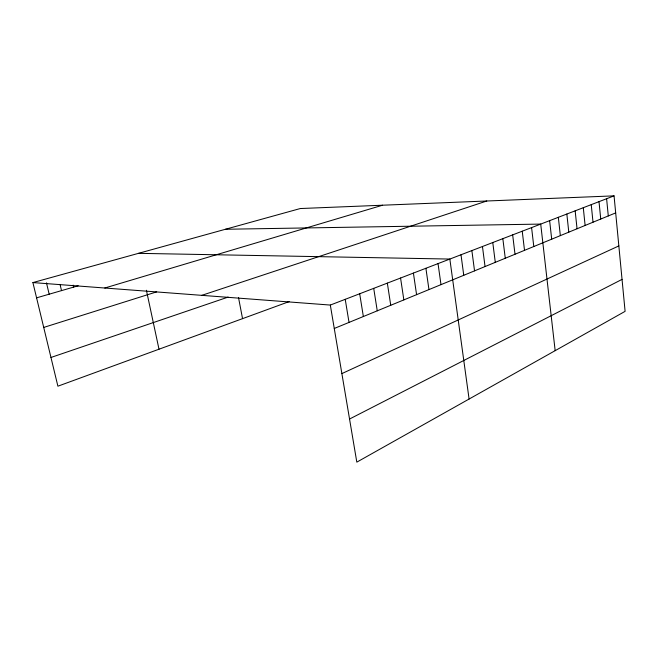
<?xml version="1.0" encoding="UTF-8"?>
<svg xmlns="http://www.w3.org/2000/svg" width="658" height="658" viewBox="0 0 658 658"><rect width="100%" height="100%" fill="white"/><g stroke="black" fill="none" stroke-linecap="round" stroke-linejoin="round"><path stroke-width="0.99" d="M349.538 419.031L622.04 279.387M341.872 373.596L618.841 245.919M334.264 328.474L615.682 212.904M330.316 305.065L614.054 195.862L625.1 311.349L356.817 462.138L330.316 305.065L32.9 282.578L57.896 386.197L289.142 301.603M50.97 357.467L228.137 297.087M201.759 295.352L486.755 201.003M43.724 327.429L156.612 291.881M104.77 288.015L382.561 205.214M36.585 297.844L78.179 285.786M32.9 282.578L300.303 208.537L614.054 195.862M225.464 229.264L540.712 224.09L555.163 350.656M138.517 253.338L449.842 259.063L469.088 399.036M46.471 282.85L49.169 294.192M60.108 284.626L61.515 290.614M73.153 285.128L73.614 287.11M146.397 290.252L158.997 349.209M238.5 297.49L242.547 318.645M345.228 299.332L349.028 322.412M359.687 293.764L363.356 316.531M373.719 288.36L377.256 310.823M387.34 283.121L390.745 305.279M400.566 278.03L403.848 299.9M413.413 273.086L416.58 294.669M425.899 268.283L428.958 289.586M438.039 263.603L440.992 284.643M461.003 254.769L463.758 275.291M471.868 250.583L474.541 270.866M482.454 246.511L485.045 266.556M492.776 242.539L495.285 262.353M502.844 238.665L505.27 258.249M512.664 234.89L515.008 254.251M522.238 231.197L524.516 250.344M531.59 227.602L533.794 246.536M549.627 220.66L551.7 239.183M558.338 217.304L560.345 235.63M566.842 214.031L568.792 232.159M575.158 210.831L577.05 228.77M583.284 207.706L585.118 225.455M591.229 204.646L593.014 222.215M599.01 201.652L600.738 219.04M606.61 198.724L608.288 215.939"/></g></svg>
